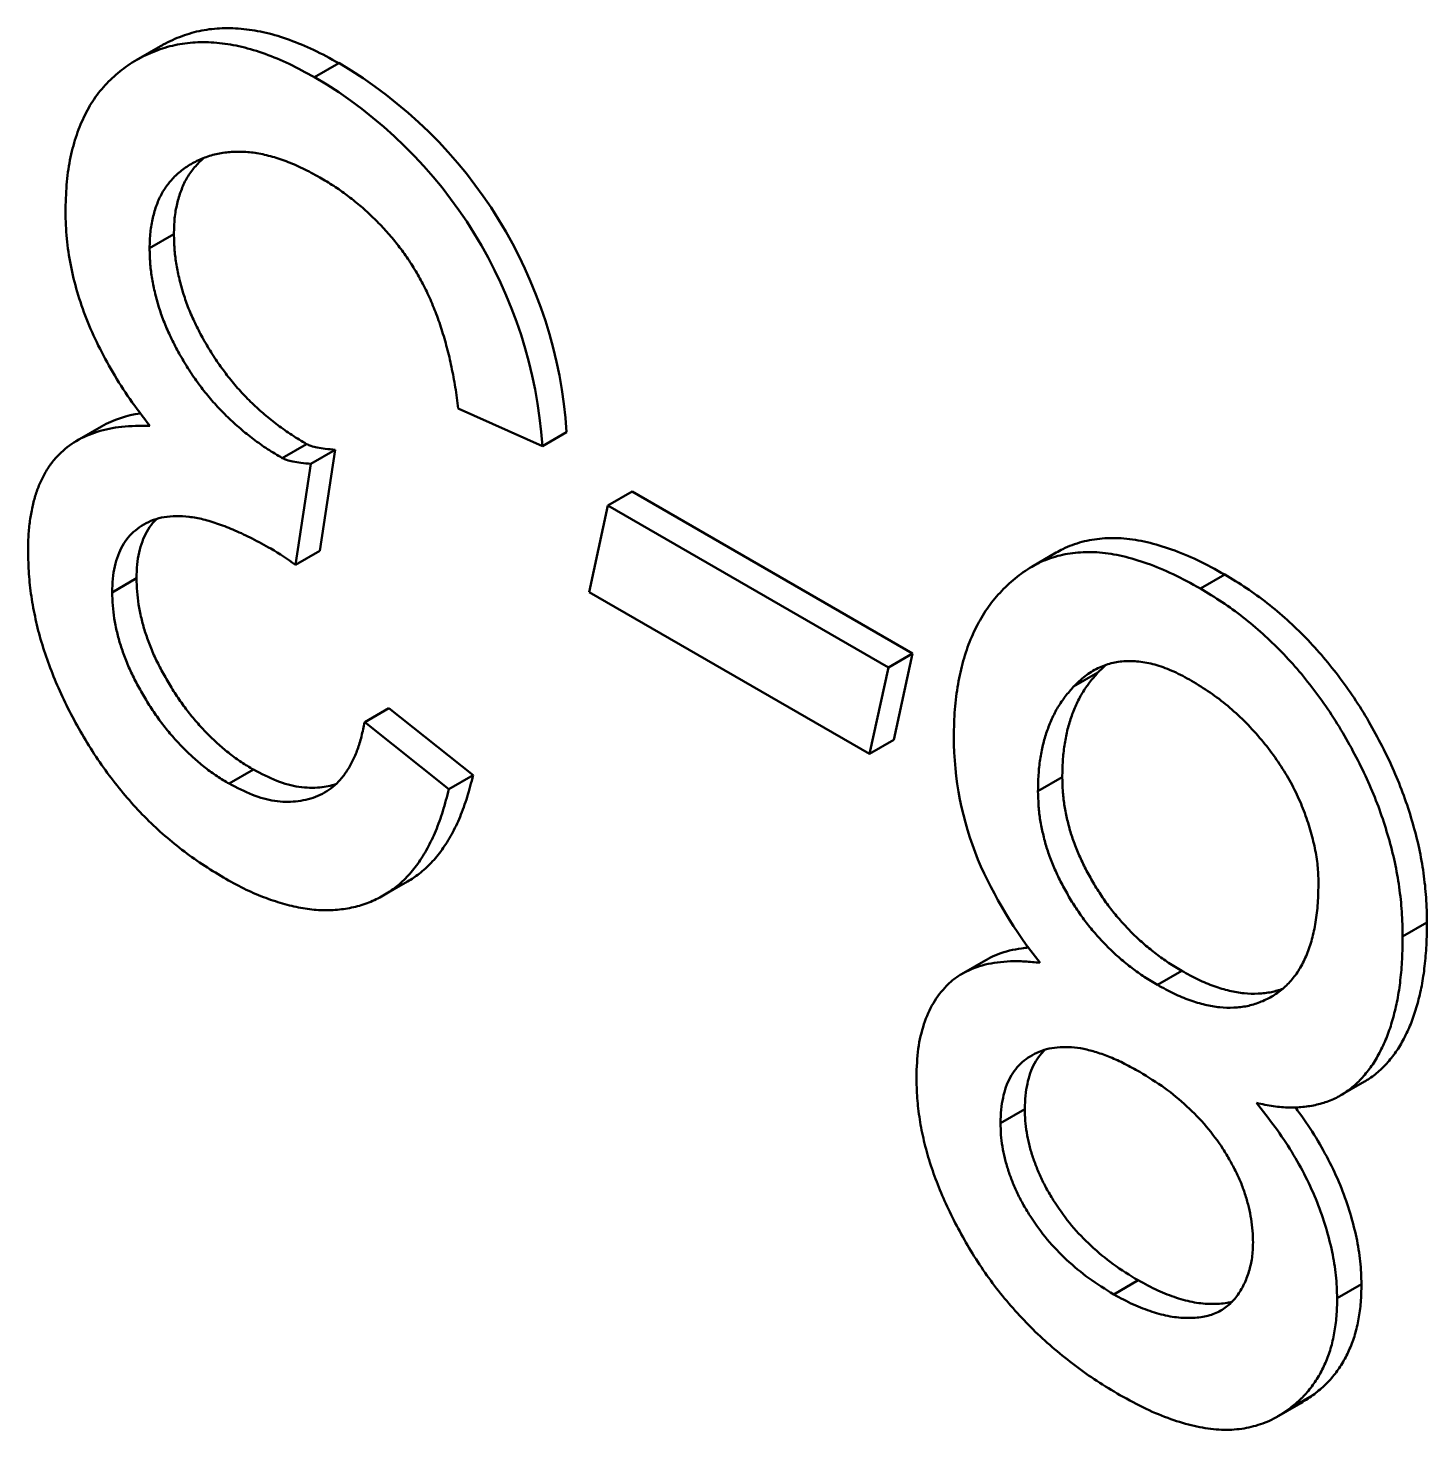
# Model space of a CAD drawing. Header units: millimetres. Extents: x 0 to 420, y 0 to 297.
# Drawn here: x 299.9397 to 300.2349, y 88.2802 to 88.5761 of the extents above; entities that cross this region are included whole.
import ezdxf

# ---------------------------------------------------------------- set-up
doc = ezdxf.new("R2010")
doc.units = ezdxf.units.MM
doc.header["$LTSCALE"] = 0.75
doc.layers.add('Visible', color=7, linetype='Continuous', lineweight=50)

msp = doc.modelspace()

# ---------------------------------------------------------------- linework, layer by layer
at = {"layer": 'Visible', "extrusion": (0, 0.8164965809277177, 0.5773502691896378)}
for p, q in [((299.962508, 88.569346), (299.967639, 88.572309)), ((300.000099, 88.565758), (300.00523, 88.568721)), ((299.965313, 88.52965), (299.970444, 88.532612)), ((300.048207, 88.487844), (300.030444, 88.495821)), ((299.950057, 88.48908), (299.955188, 88.492043)), ((300.048207, 88.487844), (300.053339, 88.490807)), ((299.993314, 88.485351), (299.998446, 88.488314)), ((299.999359, 88.484141), (300.00449, 88.487103)), ((300.00449, 88.487103), (300.001252, 88.465756)), ((299.999359, 88.484141), (299.99612, 88.462793)), ((300.062023, 88.47531), (300.067155, 88.478272)), ((300.067155, 88.478272), (300.126365, 88.444087)), ((300.058076, 88.457077), (300.062023, 88.47531)), ((300.062023, 88.47531), (300.121233, 88.441124)), ((299.99612, 88.462793), (300.001252, 88.465756)), ((300.15153, 88.462421), (300.156661, 88.465383)), ((299.957418, 88.457006), (299.962549, 88.459969)), ((300.187105, 88.45779), (300.192237, 88.460752)), ((300.117286, 88.422892), (300.058076, 88.457077)), ((300.121233, 88.441124), (300.126365, 88.444087)), ((300.126365, 88.444087), (300.122418, 88.425855)), ((300.121233, 88.441124), (300.117286, 88.422892)), ((300.160337, 88.437101), (300.165469, 88.440063)), ((300.010707, 88.429623), (300.015839, 88.432585)), ((300.015839, 88.432585), (300.033602, 88.418413)), ((300.010707, 88.429623), (300.02847, 88.41545)), ((300.117286, 88.422892), (300.122418, 88.425855)), ((299.982089, 88.416625), (299.98722, 88.419588)), ((300.02847, 88.41545), (300.033602, 88.418413)), ((300.152812, 88.415023), (300.157944, 88.417985)), ((300.014643, 88.393005), (300.019775, 88.395967)), ((300.229786, 88.384363), (300.234918, 88.387325)), ((300.13668, 88.376413), (300.141811, 88.379375)), ((300.178039, 88.374143), (300.18317, 88.377106)), ((300.216599, 88.350765), (300.221731, 88.353728)), ((300.144918, 88.344979), (300.150049, 88.347941)), ((300.168818, 88.308817), (300.173949, 88.31178)), ((300.21597, 88.30798), (300.221102, 88.310943)), ((300.203158, 88.282908), (300.20829, 88.28587)), ((300.20604, 88.284798), (300.211172, 88.287761))]:
    msp.add_line(p, q, dxfattribs=at)
at = {"layer": 'Visible'}
for centre, radius, start, end in [((299.95555, 88.484274), 0.0980076638068547, 3.821787, 59.531646), ((299.950419, 88.481312), 0.0980076638068386, 3.821787, 59.531646), ((299.966681, 88.471196), 0.0238050733144219, 97.992546, 118.867163), ((299.962406, 88.41733), 0.0565998000383078, 53.440193, 59.762816), ((300.204506, 88.42669), 0.0694585407541574, 180.165681, 202.076853)]:
    msp.add_arc(centre, radius, start, end, dxfattribs=at)
at = {"layer": 'Visible', "extrusion": (2e-16, -1e-16, -1)}
msp.add_arc((-300.228829, 88.439183), 0.0967320500481298, 321.383032, 336.480578, dxfattribs=at)
at = {"layer": 'Visible'}
for points, knots in [([(299.9676393247405, 88.57230875847374), (299.9678226251858, 88.5724145870351), (299.9692721577639, 88.57322919068213), (299.9720820503694, 88.57448885042388), (299.9762236237434, 88.5757105473152), (299.9805989119127, 88.57617701136513), (299.9851521555063, 88.57601866233904), (299.9898986954131, 88.57522870146131), (299.9948455031579, 88.57369893065564), (299.9999756792322, 88.57159217445644), (300.0034595695506, 88.56968826606806), (300.005230260595, 88.56872060255859)], [0.4843851452218128, 0.4843851452218128, 0.4843851452218128, 0.4843851452218128, 0.493961978953139, 0.5596162678411581, 0.623136501548348, 0.685488328702674, 0.747180440409422, 0.808819891319796, 0.871295433685571, 0.9345857641603089, 1, 1, 1, 1]), ([(299.9475493847406, 88.53730584052931), (299.9475990891308, 88.53922643784892), (299.9476974262693, 88.5430262238017), (299.9484130558667, 88.54831239741155), (299.9496498056224, 88.55308542537446), (299.9513784874452, 88.55737191377128), (299.9535129519366, 88.56125829517528), (299.9562470745293, 88.56453217072026), (299.9594047652754, 88.56740097079384), (299.9630064124924, 88.56975803205162), (299.9669504754429, 88.5715261342588), (299.9710920488169, 88.57274783114978), (299.9754673369864, 88.57321429520017), (299.98002058058, 88.57305594617387), (299.9847671204871, 88.57226598529626), (299.9897139282316, 88.57073621449044), (299.9948441043057, 88.56862945829138), (299.9983279946243, 88.566725549903), (300.000098685669, 88.56575788639353)], [0, 0, 0, 0, 0.0623784408461342, 0.123411982745794, 0.183858615761857, 0.243485489533467, 0.303971506521438, 0.365305809760981, 0.4283802739340511, 0.493961978953139, 0.5596162678411581, 0.623136501548348, 0.685488328702674, 0.747180440409422, 0.808819891319796, 0.871295433685571, 0.9345857641603089, 1, 1, 1, 1]), ([(300.0012088821675, 88.54460580223407), (300.0000153715264, 88.5452574902363), (299.9976514145624, 88.54654827252058), (299.9941689872926, 88.54806632987437), (299.9908110953779, 88.5491275536315), (299.9875679324787, 88.54984867368726), (299.9844702282901, 88.55007963190464), (299.9814835584721, 88.54994193165669), (299.9786239422083, 88.5493876668861), (299.9759224702018, 88.54842883268972), (299.9734662431052, 88.54710827703433), (299.9712775432936, 88.54551879477565), (299.9694535570954, 88.54358984026649), (299.9679138125978, 88.54142270629426), (299.9667820744516, 88.53887726230587), (299.9659429596515, 88.53609524835836), (299.965382835323, 88.5330531534762), (299.9653360939651, 88.53079051900961), (299.9653125287164, 88.52964978313153)], [0, 0, 0, 0, 0.0684166388548384, 0.135511141934043, 0.200702704257771, 0.265557853767524, 0.329699710869047, 0.394033452101779, 0.459895321009848, 0.526522441829868, 0.592783763928342, 0.6554220551938251, 0.715427416955493, 0.773751407946215, 0.830546203060479, 0.886478554226998, 0.9427667225836639, 1, 1, 1, 1]), ([(299.9768166722947, 88.54872007474609), (299.9766850803521, 88.5486117068993), (299.9758972996735, 88.54794023782487), (299.974585132022, 88.54655255643166), (299.973045387524, 88.54438542245921), (299.9719136493777, 88.54183997847092), (299.9710745345778, 88.53905796452345), (299.9705144102495, 88.53601586964126), (299.9704676688916, 88.53375323517457), (299.9704441036424, 88.53261249929648)], [0.6435640804596083, 0.6435640804596083, 0.6435640804596083, 0.6435640804596083, 0.6554220551938251, 0.715427416955493, 0.773751407946215, 0.830546203060479, 0.886478554226998, 0.9427667225836639, 1, 1, 1, 1]), ([(299.9653433675078, 88.4921707114518), (299.963920773833, 88.49403258776972), (299.9611601272754, 88.49764569426551), (299.957525630975, 88.50335473250064), (299.9544335310247, 88.50903867954867), (299.9519078826888, 88.51473768427604), (299.9499428397799, 88.52043986194028), (299.9485600122534, 88.526119810054), (299.9476959578096, 88.5318155583881), (299.9475990749204, 88.5354445633584), (299.9475493847406, 88.53730584052931)], [0, 0, 0, 0, 0.137082063681468, 0.26601772095628, 0.389370615406617, 0.5092701945453691, 0.6280318097331551, 0.7480366973934521, 0.8707707630951141, 1, 1, 1, 1]), ([(299.9704441036424, 88.53261249929648), (299.9704705977647, 88.53159921449976), (299.9705225329658, 88.52961291926181), (299.9708481817722, 88.52655163782315), (299.9714877159154, 88.52345927164197), (299.9723161514369, 88.52037902453998), (299.9733605607153, 88.51728247418308), (299.9747070382086, 88.51419911150667), (299.9762620755637, 88.51110194963935), (299.9780468212032, 88.5080320308499), (299.9799992800399, 88.50499390926822), (299.9821850560315, 88.5021617382422), (299.9844699362853, 88.49940548809042), (299.986970520079, 88.49688657788587), (299.9896029597803, 88.49445788030712), (299.9924179127352, 88.49225499239591), (299.9953726900987, 88.49012546560662), (299.9974062365345, 88.48892687818957), (299.9984457264377, 88.48831419509743)], [0, 0, 0, 0, 0.0622187271561967, 0.121964488034379, 0.180108318579244, 0.237694015973827, 0.294605614067534, 0.352267307136747, 0.4106225790335071, 0.471309204334336, 0.53278891821962, 0.5943576042410151, 0.656245530872508, 0.7197228249253002, 0.785984781331327, 0.8537497268420439, 0.9252411060701549, 1, 1, 1, 1]), ([(299.9653125287164, 88.52964978313153), (299.9653390228386, 88.5286364983347), (299.9653909580393, 88.52665020309664), (299.9657166068459, 88.52358892165796), (299.9663561409889, 88.52049655547702), (299.9671845765103, 88.51741630837503), (299.9682289857892, 88.514319758018), (299.9695754632826, 88.51123639534148), (299.9711305006376, 88.5081392334743), (299.9729152462769, 88.5050693146847), (299.9748677051139, 88.50203119310316), (299.977053481105, 88.4991990220769), (299.9793383613587, 88.49644277192547), (299.9818389451527, 88.4939238617206), (299.9844713848538, 88.49149516414207), (299.9872863378087, 88.48929227623098), (299.9902411151727, 88.48716274944157), (299.992274661608, 88.48596416202449), (299.9933141515112, 88.48535147893249)], [0, 0, 0, 0, 0.0622187271561967, 0.121964488034379, 0.180108318579244, 0.237694015973827, 0.294605614067534, 0.352267307136747, 0.4106225790335071, 0.471309204334336, 0.53278891821962, 0.5943576042410151, 0.656245530872508, 0.7197228249253002, 0.785984781331327, 0.8537497268420439, 0.9252411060701549, 1, 1, 1, 1]), ([(299.9396546540847, 88.46565938711412), (299.9396693303365, 88.46679139009542), (299.9396981472683, 88.46901408654597), (299.94001868643, 88.47213925988468), (299.9405413556442, 88.47502553050768), (299.9412524944457, 88.47771396354506), (299.942175173723, 88.4801568773843), (299.9432991286854, 88.48238904095896), (299.9446130965803, 88.48440622878412), (299.9467075387945, 88.4867351170769), (299.9497862753865, 88.48916479399692), (299.9542697423312, 88.49107235643586), (299.9594796177362, 88.49215324546522), (299.9633447040624, 88.49216475815734), (299.9653433675078, 88.4921707114518)], [0, 0, 0, 0, 0.0632776374286143, 0.124246121614011, 0.184588464106636, 0.243238286830379, 0.302002707029032, 0.359798948625516, 0.418478366316566, 0.477316601919516, 0.597440726840546, 0.723006096573291, 0.856764495608759, 1, 1, 1, 1]), ([(299.9909087257645, 88.46622914022277), (299.9896024573809, 88.4669550645469), (299.9870675963689, 88.46836374693561), (299.9833790745192, 88.47009609926637), (299.9799171147292, 88.47145655335073), (299.9766779047518, 88.4724653771382), (299.9736910077513, 88.472993874776), (299.9709319190629, 88.47316398346312), (299.9683920425889, 88.47296220682212), (299.966101500617, 88.47235331487524), (299.9640788321001, 88.47139214824631), (299.9623095529155, 88.47015348248357), (299.9607753077678, 88.46868436988429), (299.9595425680645, 88.4669081537213), (299.9585966188629, 88.46483121842903), (299.957940050655, 88.46248171358236), (299.9574667886818, 88.4599075538685), (299.9574343181553, 88.45798460454671), (299.9574177980603, 88.45700626177617)], [0, 0, 0, 0, 0.084061852769553, 0.163125063616363, 0.238172430523895, 0.309579777171155, 0.376738732386449, 0.441292443706622, 0.503821028609105, 0.5644266168374421, 0.623436848611033, 0.67964358539835, 0.734025800414077, 0.7873637862250371, 0.8389667369510009, 0.8919465660645609, 0.945025438409829, 1, 1, 1, 1]), ([(299.9668499251748, 88.47252742045386), (299.9665326512868, 88.47223130263453), (299.9657461227334, 88.47141545203976), (299.9646741429906, 88.46987086988649), (299.9637281937891, 88.46779393459408), (299.9630716255815, 88.46544442974742), (299.9625983636079, 88.46287027003356), (299.9625658930813, 88.4609473207119), (299.9625493729866, 88.45996897794123)], [0.7004207076704433, 0.7004207076704433, 0.7004207076704433, 0.7004207076704433, 0.734025800414077, 0.7873637862250371, 0.8389667369510009, 0.8919465660645609, 0.945025438409829, 1, 1, 1, 1]), ([(300.1566610777607, 88.46538323327155), (300.1571307376689, 88.46565439154617), (300.1588584315382, 88.46657431337209), (300.1620248651138, 88.46776483359251), (300.1663473265485, 88.46849012325387), (300.1709397432589, 88.46850709665912), (300.1758535899189, 88.46769691564403), (300.1810535525183, 88.46614068283414), (300.1865478363534, 88.46389376274172), (300.1903115594928, 88.46181544300646), (300.1922366930062, 88.46075238846575)], [0.5277345059545168, 0.5277345059545168, 0.5277345059545168, 0.5277345059545168, 0.5517345484795781, 0.614304163063129, 0.6758411534517181, 0.737332121441085, 0.799751471502869, 0.8640152876124849, 0.930444212435764, 1, 1, 1, 1]), ([(299.9808861184865, 88.39680828488834), (299.9793835623225, 88.39771660394054), (299.9764512530164, 88.39948923146272), (299.9721606163005, 88.40259549913807), (299.9680845063399, 88.40591702416583), (299.9642221826402, 88.40959185815937), (299.9605822531965, 88.41353808371724), (299.9571665133799, 88.41777579040931), (299.9539616811353, 88.42227138806452), (299.9510300160682, 88.42702512068576), (299.9483610020668, 88.43188499348192), (299.9460148456462, 88.43678069449405), (299.9440955027126, 88.44165744701561), (299.942410311008, 88.44651578502), (299.9411957211487, 88.4513581222869), (299.9402969681673, 88.45617778109344), (299.9397636614224, 88.46098517281467), (299.9396914563449, 88.46408131306295), (299.9396546540847, 88.46565938711412)], [0, 0, 0, 0, 0.0708912402576863, 0.138347602894223, 0.203811886022286, 0.267022640984167, 0.329582145738945, 0.391081098366207, 0.45261066081438, 0.515140059934713, 0.577278652381987, 0.637534605109234, 0.6969408426362041, 0.755741772234797, 0.814812271987388, 0.875177497257526, 0.9363791247185012, 1, 1, 1, 1]), ([(300.1350492378179, 88.42648886089302), (300.1350869402245, 88.4284402426722), (300.1351615164635, 88.43230012133733), (300.1358703674864, 88.43764707277683), (300.1369813995243, 88.4425941498128), (300.138524616576, 88.44714699003445), (300.1405432940696, 88.45125437882471), (300.1429832813512, 88.454971095054), (300.1459171100669, 88.45819470617879), (300.1491998020283, 88.46104123414491), (300.1528747052503, 88.46329120412031), (300.1568932901878, 88.46480211742742), (300.161215751622, 88.46552740708881), (300.1658081683329, 88.46554438049407), (300.1707220149926, 88.46473419947895), (300.1759219775922, 88.46317796666916), (300.1814162614274, 88.46093104657665), (300.1851799845667, 88.45885272684141), (300.1871051180801, 88.45778967230058)], [0, 0, 0, 0, 0.0617431075097908, 0.122129306495314, 0.181625044367078, 0.241088277247917, 0.30115805184046, 0.361869262695357, 0.423919149356859, 0.487876009547319, 0.5517345484795781, 0.614304163063129, 0.6758411534517181, 0.737332121441085, 0.799751471502869, 0.8640152876124849, 0.930444212435764, 1, 1, 1, 1]), ([(299.9625493729866, 88.45996897794123), (299.9625791067294, 88.45904917974204), (299.9626376273932, 88.45723887277656), (299.9629208510882, 88.45444758149041), (299.9635430247392, 88.45160095779642), (299.9642822519431, 88.44876019723148), (299.9653474188274, 88.44590287560774), (299.9665180208572, 88.44301236260159), (299.9680455634307, 88.44013080522136), (299.9696782541382, 88.4372155871436), (299.9715163865603, 88.43441793096554), (299.9734434408729, 88.43172238476551), (299.9755151998791, 88.4292818338902), (299.9776553699785, 88.42693877033783), (299.9799089371102, 88.42484698359644), (299.982254005391, 88.42286183736694), (299.9847040477489, 88.42109560737318), (299.9863767111574, 88.4200932949639), (299.9872204062863, 88.41958772636421)], [0, 0, 0, 0, 0.0629009917516385, 0.123799006803472, 0.18374737517, 0.242852287599461, 0.301632700018444, 0.361472719283425, 0.423062272424213, 0.486767195048835, 0.551318961900376, 0.613680067799428, 0.6765430381372691, 0.7387286330999911, 0.8019869889612099, 0.865546987194476, 0.9321816024834889, 1, 1, 1, 1]), ([(299.9574177980603, 88.45700626177617), (299.9574475318029, 88.4560864635771), (299.9575060524669, 88.45427615661137), (299.9577892761617, 88.45148486532536), (299.958411449813, 88.44863824163123), (299.9591506770171, 88.4457974810663), (299.9602158439011, 88.44294015944268), (299.9613864459309, 88.44004964643663), (299.9629139885042, 88.43716808905631), (299.9645466792119, 88.43425287097843), (299.9663848116341, 88.43145521480058), (299.9683118659466, 88.42875966860034), (299.9703836249528, 88.42631911772524), (299.972523795052, 88.42397605417275), (299.9747773621841, 88.42188426743137), (299.9771224304648, 88.41989912120177), (299.9795724728224, 88.4181328912079), (299.9812451362311, 88.41713057879895), (299.9820888313598, 88.41662501019925)], [0, 0, 0, 0, 0.0629009917516385, 0.123799006803472, 0.18374737517, 0.242852287599461, 0.301632700018444, 0.361472719283425, 0.423062272424213, 0.486767195048835, 0.551318961900376, 0.613680067799428, 0.6765430381372691, 0.7387286330999911, 0.8019869889612099, 0.865546987194476, 0.9321816024834889, 1, 1, 1, 1]), ([(300.1871051180801, 88.45778967230058), (300.1886384308146, 88.45686460641637), (300.1916435219573, 88.4550515990418), (300.1960547471276, 88.45185479907359), (300.2002481829077, 88.44833634897326), (300.2042259148357, 88.44449999403346), (300.2079803219551, 88.4403686048941), (300.2115161929332, 88.4359133964711), (300.2148677762871, 88.43117284162115), (300.2179267552501, 88.42613051126249), (300.2206884239699, 88.42094465253246), (300.2231450967975, 88.4157221359469), (300.2251998397805, 88.41047262698387), (300.2268468753041, 88.4052343653715), (300.2282103180007, 88.39996938244737), (300.2291070014703, 88.39473966590057), (300.2296876743294, 88.38948356326603), (300.2297527714152, 88.38609348864247), (300.2297860056883, 88.38436274042078)], [0, 0, 0, 0, 0.0683348416149251, 0.133927295230848, 0.197848070478287, 0.259725627650468, 0.320633468907651, 0.381228486018399, 0.4425469485161321, 0.504815245755059, 0.566808081763826, 0.627757281903949, 0.687725256957254, 0.748026724652894, 0.808602678279114, 0.870634457174215, 0.9339544971541229, 1, 1, 1, 1]), ([(300.1852547905826, 88.43834684746722), (300.1839984360568, 88.43902209119778), (300.1815318802357, 88.44034777301748), (300.1779169657566, 88.44172434458014), (300.1745049295264, 88.44242631311423), (300.1712744700057, 88.44256930689136), (300.1682086965161, 88.44215439997228), (300.1653813251764, 88.44104137087359), (300.1626909807096, 88.43941527537078), (300.1611352722662, 88.43788545488962), (300.16033704695, 88.43710051254205)], [0, 0, 0, 0, 0.127447069516848, 0.250212264704783, 0.370602130458051, 0.4900623308255511, 0.6104521965788211, 0.734906900504366, 0.8639822107232319, 1, 1, 1, 1]), ([(300.1654686218765, 88.44006322870699), (300.1648716223663, 88.43938342759981), (300.163693677518, 88.43804210621045), (300.162132761011, 88.43579217598207), (300.1608445510101, 88.4333018323589), (300.1597983597442, 88.43061467644844), (300.1589482785271, 88.42778002488954), (300.1583648035232, 88.4247204942188), (300.158021730233, 88.42145145339533), (300.1579700091061, 88.41914638098129), (300.1579439567197, 88.41798529574615)], [0, 0, 0, 0, 0.131002306436383, 0.258481773230173, 0.3847169591270059, 0.508252803901462, 0.630224922561296, 0.752249054920143, 0.8752056713914002, 1, 1, 1, 1]), ([(300.16033704695, 88.43710051254205), (300.15974004744, 88.43642071143464), (300.158562102592, 88.43507939004537), (300.1570011860847, 88.43282945981689), (300.1557129760836, 88.43033911619393), (300.1546667848179, 88.42765196028338), (300.1538167036008, 88.4248173087246), (300.1532332285969, 88.42175777805375), (300.1528901553068, 88.41848873723018), (300.1528384341798, 88.41618366481612), (300.1528123817934, 88.41502257958096)], [0, 0, 0, 0, 0.131002306436383, 0.258481773230173, 0.3847169591270059, 0.508252803901462, 0.630224922561296, 0.752249054920143, 0.8752056713914002, 1, 1, 1, 1]), ([(300.1579439567197, 88.41798529574615), (300.1579731855254, 88.41703004771041), (300.1580307392626, 88.41514909177582), (300.1583199104439, 88.4122652266457), (300.1589046041154, 88.40935315440738), (300.1596114968536, 88.40647299125986), (300.1606334878165, 88.40358468951237), (300.1618290456904, 88.40071253187295), (300.1632691202699, 88.39783989979055), (300.1648923861671, 88.39499897069472), (300.1666721771812, 88.3922160186248), (300.1686284316024, 88.38957995644112), (300.1707317570929, 88.3871386558385), (300.1729528566523, 88.3847961788606), (300.1753093860568, 88.38262825276774), (300.1778088658466, 88.3806219307811), (300.1804374643918, 88.3787302741589), (300.1822439101115, 88.37765619736209), (300.183170088269, 88.37710551019913)], [0, 0, 0, 0, 0.0638792800871714, 0.125783154187198, 0.185717242210025, 0.244713645666471, 0.302498219683074, 0.360967189758851, 0.4201181499263171, 0.481221452076394, 0.542537843982731, 0.6036838234924021, 0.665445310846769, 0.7273807819922071, 0.792277981453074, 0.858162532696628, 0.927278875513333, 1, 1, 1, 1]), ([(300.1528123817934, 88.41502257958096), (300.1528416105984, 88.41406733154513), (300.1528991643363, 88.41218637561063), (300.1531883355176, 88.40930251048064), (300.1537730291889, 88.4063904382423), (300.1544799219273, 88.40351027509456), (300.15550191289, 88.40062197334728), (300.1566974707639, 88.3977498157079), (300.1581375453438, 88.3948771836254), (300.1597608112406, 88.39203625452967), (300.1615406022549, 88.38925330245972), (300.1634968566762, 88.38661724027605), (300.1656001821666, 88.38417593967331), (300.167821281726, 88.38183346269541), (300.1701778111305, 88.37966553660269), (300.1726772909201, 88.3776592146158), (300.1753058894656, 88.37576755799384), (300.1771123351855, 88.37469348119691), (300.1780385133425, 88.37414279403404)], [0, 0, 0, 0, 0.0638792800871714, 0.125783154187198, 0.185717242210025, 0.244713645666471, 0.302498219683074, 0.360967189758851, 0.4201181499263171, 0.481221452076394, 0.542537843982731, 0.6036838234924021, 0.665445310846769, 0.7273807819922071, 0.792277981453074, 0.858162532696628, 0.927278875513333, 1, 1, 1, 1]), ([(300.1418113207342, 88.37937525829516), (300.1419755645318, 88.37947008449567), (300.1428228307623, 88.37994002846983), (300.1444424532324, 88.38068232969694), (300.1467883017467, 88.3814475071463), (300.1489801837247, 88.38180627957718), (300.1503652682991, 88.38196304741928), (300.1508688580684, 88.38200732976571)], [0.5698073288993234, 0.5698073288993234, 0.5698073288993234, 0.5698073288993234, 0.5850352054742, 0.647588378312485, 0.712468108857503, 0.780173883761135, 0.818296680317473, 0.818296680317473, 0.818296680317473, 0.818296680317473]), ([(300.1271545071618, 88.3546999692008), (300.1272274390926, 88.35673191349179), (300.1273712387381, 88.36073829131605), (300.1286427616421, 88.36595748206236), (300.1306102622689, 88.37049308325054), (300.1329794146213, 88.37349551875216), (300.1352105213416, 88.37553212276006), (300.1371656231675, 88.37673640568471), (300.1393108783059, 88.37771961353201), (300.1416567268206, 88.37848479098125), (300.1442590863262, 88.37891075134566), (300.1470415095723, 88.37918426984197), (300.150058317932, 88.37913688670386), (300.1521701393528, 88.37891863927695), (300.1532441248762, 88.37880764761123)], [0, 0, 0, 0, 0.117660826531619, 0.231991461709483, 0.346320108234495, 0.4634774463651701, 0.5235081648232391, 0.5850352054742, 0.647588378312485, 0.712468108857503, 0.780173883761135, 0.850265519195815, 0.923851201080859, 1, 1, 1, 1]), ([(300.1743070195557, 88.35578606106404), (300.1732373979121, 88.35637097313631), (300.1711553783332, 88.3575095050583), (300.1680988441435, 88.35893220670087), (300.1652166172458, 88.35994238998255), (300.1624637885427, 88.36068751319723), (300.1598791017179, 88.36104696285572), (300.1574613220585, 88.3610216776739), (300.1551556946831, 88.36077945339878), (300.1530769402155, 88.360070842894), (300.1511768550706, 88.35912268434895), (300.14948293621, 88.35793142383253), (300.1481045396008, 88.35638026350419), (300.1469124561668, 88.35465649745485), (300.1460077174338, 88.35262948745199), (300.1454106882129, 88.35031150163786), (300.1449732320907, 88.34780230999382), (300.1449364101272, 88.34593159474099), (300.1449176511376, 88.34497855678406)], [0, 0, 0, 0, 0.0756765443022851, 0.147304467695806, 0.216895728269855, 0.283219410474252, 0.348579501283092, 0.411989329365632, 0.474964093455648, 0.537652760130894, 0.599385329843511, 0.658622305205161, 0.716106304475721, 0.772747153232825, 0.828513150948299, 0.8842506990414559, 0.941031390449287, 1, 1, 1, 1]), ([(300.1542673907691, 88.36045577968359), (300.1539109119922, 88.36009807071736), (300.1531326916492, 88.35919342902521), (300.1520440310928, 88.35761921361983), (300.1511392923603, 88.35559220361705), (300.1505422631394, 88.3532742178029), (300.1501048070168, 88.3507650261589), (300.1500679850537, 88.34889431090616), (300.1500492260641, 88.34794127294911)], [0.6733617099063189, 0.6733617099063189, 0.6733617099063189, 0.6733617099063189, 0.716106304475721, 0.772747153232825, 0.828513150948299, 0.8842506990414559, 0.941031390449287, 1, 1, 1, 1]), ([(300.170112943895, 88.28755812630106), (300.1684871426923, 88.28852248497401), (300.1653189744725, 88.29040171257934), (300.1607114890203, 88.29369584327398), (300.1563715802145, 88.2971593412638), (300.152276587592, 88.30081068899501), (300.1484699732869, 88.30478593847491), (300.1448998111091, 88.30893380759468), (300.1416096675562, 88.31334224629406), (300.1386260053837, 88.31795107266451), (300.1359678168403, 88.32264961866474), (300.1335922166245, 88.32733165084764), (300.131612870789, 88.3319960261307), (300.1299606195293, 88.33662735270553), (300.1286905838886, 88.34123295251227), (300.1277956714146, 88.34579829390574), (300.127266226679, 88.35031992425182), (300.127192047077, 88.35322818951595), (300.1271545071618, 88.3546999692008)], [0, 0, 0, 0, 0.0769705783908333, 0.149991118211668, 0.219414908270932, 0.286164462299115, 0.350632027708975, 0.413566203669817, 0.475417421352598, 0.536949667629692, 0.59755014153168, 0.656030257132171, 0.7130218237270352, 0.769423784905394, 0.825672110724367, 0.8824761702858928, 0.9405249626976329, 1, 1, 1, 1]), ([(300.198207083065, 88.31973137215621), (300.1981933139977, 88.32055992566552), (300.1981664338532, 88.32217743816184), (300.1978405324198, 88.32469030599133), (300.1973529195907, 88.32718699802459), (300.1966315347329, 88.3296787508236), (300.1957845493503, 88.33217379294882), (300.1946429056439, 88.3346427727577), (300.1933437088815, 88.33711061463882), (300.1913567403828, 88.34042221198123), (300.1883607419757, 88.34440962040188), (300.184191333721, 88.34873873994079), (300.1794301505554, 88.35262314689408), (300.1760696656475, 88.35469784014985), (300.1743070195557, 88.35578606106404)], [0, 0, 0, 0, 0.061621811447705, 0.120298868970488, 0.176565779102391, 0.233065650275038, 0.288131298696308, 0.34382941069913, 0.400736417530297, 0.4594406026816761, 0.580448401867492, 0.7085225809004752, 0.847113869681552, 1, 1, 1, 1]), ([(300.1500492260641, 88.34794127294911), (300.1500634492556, 88.34712437021176), (300.1500914147328, 88.34551818536794), (300.1504160655191, 88.34301774405702), (300.1509000240862, 88.34053407808426), (300.1516225117646, 88.33804548946635), (300.1525202706521, 88.33555715746948), (300.1536076287875, 88.33305922045842), (300.1549053299543, 88.3305565664058), (300.1569498979529, 88.327241587986), (300.1598923438569, 88.3231800873313), (300.164081272932, 88.31886326085709), (300.1688207793506, 88.31493234629329), (300.172185533193, 88.31286396930162), (300.1739492895729, 88.3117797553332)], [0, 0, 0, 0, 0.0606939219399988, 0.119335696979954, 0.175568773849348, 0.231204819338453, 0.286647596539638, 0.34254029352395, 0.400087143305439, 0.459409685850426, 0.5813399822154, 0.708511403771308, 0.847205800028693, 1, 1, 1, 1]), ([(300.1449176511376, 88.34497855678406), (300.1449318743291, 88.34416165404659), (300.1449598398062, 88.34255546920298), (300.1452844905925, 88.34005502789194), (300.14576844916, 88.3375713619192), (300.146490936838, 88.33508277330142), (300.147388695726, 88.3325944413044), (300.1484760538615, 88.33009650429327), (300.1497737550283, 88.32759385024063), (300.1518183230266, 88.32427887182104), (300.1547607689304, 88.32021737116624), (300.1589496980059, 88.31590054469191), (300.1636892044244, 88.3119696301282), (300.1670539582665, 88.30990125313666), (300.1688177146466, 88.30881703916813)], [0, 0, 0, 0, 0.0606939219399988, 0.119335696979954, 0.175568773849348, 0.231204819338453, 0.286647596539638, 0.34254029352395, 0.400087143305439, 0.459409685850426, 0.5813399822154, 0.708511403771308, 0.847205800028693, 1, 1, 1, 1])]:
    msp.add_open_spline(points, degree=3, knots=knots, dxfattribs=at)
at = {"layer": 'Visible', "extrusion": (6.0981e-12, 3.363e-12, -1)}
msp.add_open_spline([(300.0304440566274, 88.49582069230425), (300.0302564029246, 88.49731000301593), (300.0298932080172, 88.50019249378609), (300.0290712503199, 88.50449041885312), (300.0281325650722, 88.50857776301106), (300.0269911114813, 88.5124741437155), (300.0257021405096, 88.51615829286611), (300.0242382946822, 88.51962172834314), (300.0226434689214, 88.5228894159445), (300.0208244165303, 88.52594026904117), (300.0188777091592, 88.52880992201304), (300.0167903702245, 88.53154244485621), (300.0145310619528, 88.53407151560845), (300.012149020085, 88.53648187229118), (300.009626603291, 88.53877884641955), (300.006948080839, 88.54086412698393), (300.0041262464483, 88.54287546144405), (300.002196761799, 88.54401987320443), (300.0012088821675, 88.54460580223407)], degree=3, knots=[0, 0, 0, 0, 0.0809016290736076, 0.156581294455228, 0.227880521777407, 0.295395788266005, 0.358715804126076, 0.4183872273155301, 0.475597446308623, 0.531008321261783, 0.585862288864986, 0.640210160862682, 0.695850727999357, 0.7524007351094911, 0.810271796427139, 0.8710685658485972, 0.9339882088541219, 1, 1, 1, 1], dxfattribs=at)
at = {"layer": 'Visible', "extrusion": (-1.47297e-11, -3.1113e-12, -1)}
msp.add_open_spline([(299.9984457264377, 88.48831419509743), (299.9987558944695, 88.48817228920818), (299.9995137123908, 88.4878255776995), (300.0008234197344, 88.48756636458506), (300.0025354990532, 88.48727056105454), (300.0037941866726, 88.48716296232315), (300.004490129596, 88.48710346974163)], degree=3, knots=[0, 0, 0, 0, 0.146245761882019, 0.357314900456931, 0.644651984851941, 1, 1, 1, 1], dxfattribs=at)
at = {"layer": 'Visible', "extrusion": (-3.0717e-11, -2.707258e-10, -1)}
msp.add_open_spline([(299.9933141515112, 88.48535147893249), (299.9936243195429, 88.48520957304324), (299.9943821374643, 88.48486286153454), (299.9956918448079, 88.4846036484201), (299.997403924127, 88.48430784488947), (299.9986626117461, 88.4842002461581), (299.9993585546697, 88.48414075357643)], degree=3, knots=[0, 0, 0, 0, 0.146245761882019, 0.357314900456931, 0.644651984851941, 1, 1, 1, 1], dxfattribs=at)
at = {"layer": 'Visible', "extrusion": (4.1045e-12, 3.547e-12, -1)}
msp.add_open_spline([(300.1922366930062, 88.46075238846575), (300.1937700057408, 88.45982732258145), (300.1967750968838, 88.45801431520685), (300.2011863220537, 88.45481751523866), (300.2053797578342, 88.45129906513822), (300.2093574897622, 88.44746271019864), (300.2131118968814, 88.44333132105908), (300.2166477678597, 88.43887611263628), (300.2199993512133, 88.43413555778633), (300.2230583301762, 88.42909322742754), (300.2258199988964, 88.4239073686974), (300.228276671724, 88.41868485211195), (300.230331414707, 88.41343534314882), (300.2319784502301, 88.40819708153667), (300.233341892927, 88.40293209861233), (300.2342385763963, 88.39770238206552), (300.2348192492557, 88.39244627943097), (300.2348843463415, 88.38905620480753), (300.2349175806148, 88.38732545658597)], degree=3, knots=[0, 0, 0, 0, 0.0683348416149251, 0.133927295230848, 0.197848070478287, 0.259725627650468, 0.320633468907651, 0.381228486018399, 0.4425469485161321, 0.504815245755059, 0.566808081763826, 0.627757281903949, 0.687725256957254, 0.748026724652894, 0.808602678279114, 0.870634457174215, 0.9339544971541229, 1, 1, 1, 1], dxfattribs=at)
at = {"layer": 'Visible'}
msp.add_open_spline([(300.1672364917758, 88.44173160256673), (300.1666286758939, 88.4412039786999), (300.1660486488849, 88.44063360370356), (300.1654686218765, 88.44006322870699)], degree=3, dxfattribs=at)
at = {"layer": 'Visible', "extrusion": (-8.2889e-12, -1.8746e-12, -1)}
msp.add_open_spline([(300.2120228617125, 88.39579341216348), (300.211990720848, 88.39695520523084), (300.2119265347944, 88.39927533298533), (300.2112958579644, 88.4030202618904), (300.2103551246487, 88.40688852923259), (300.2089902992325, 88.41087095036778), (300.207266607116, 88.41489720609658), (300.2050921932942, 88.41885825265226), (300.2025210886168, 88.42271877736928), (300.1995860325266, 88.42643899157903), (300.1963381317669, 88.4299279529773), (300.1928431961646, 88.43314605031802), (300.1891183563987, 88.43596056562318), (300.1865621682484, 88.43753936242979), (300.1852547905826, 88.43834684746722)], degree=3, knots=[0, 0, 0, 0, 0.0744698585044997, 0.148718038048981, 0.224615003217196, 0.302175939479093, 0.380337356468878, 0.460333122068929, 0.5418284284491851, 0.62760245068336, 0.717063889451268, 0.807461808666676, 0.9015251943950259, 1, 1, 1, 1], dxfattribs=at)
at = {"layer": 'Visible', "extrusion": (1.6723e-12, 9.4381e-12, -1)}
msp.add_open_spline([(299.9820888313598, 88.41662501019925), (299.9837409090164, 88.41577091495581), (299.9870097182202, 88.41408099778926), (299.9917780920569, 88.41279285555748), (299.9962560042359, 88.41270055877226), (299.9997166670137, 88.41350155263191), (300.0022807920911, 88.41467331418414), (300.0040221053541, 88.41591338570669), (300.0056037919578, 88.41742124226496), (300.0069875133036, 88.41926505422316), (300.0081911955488, 88.42141135139597), (300.0092544650424, 88.42382115419018), (300.0100709230523, 88.42660360572869), (300.0104925353767, 88.42860390498939), (300.0107072299877, 88.42962250299065)], degree=3, knots=[0, 0, 0, 0, 0.118514974907302, 0.234494328554387, 0.351336654861689, 0.47375010825105, 0.536441149563615, 0.5980899678257982, 0.6608114005864771, 0.724719606745788, 0.789730160295279, 0.8572832107664488, 0.9273253561900169, 1, 1, 1, 1], dxfattribs=at)
at = {"layer": 'Visible', "extrusion": (-2.9536e-12, -7.4678e-12, -1)}
msp.add_open_spline([(299.9872204062863, 88.41958772636421), (299.9888724839427, 88.41873363112089), (299.9921412931467, 88.41704371395431), (299.9969096669834, 88.41575557172253), (300.0010711937075, 88.41566979613705), (300.0035513882744, 88.41617246944371), (300.0046256139167, 88.41650976986853)], degree=3, knots=[0, 0, 0, 0, 0.118514974907302, 0.234494328554387, 0.351336654861689, 0.4486510833662498, 0.4486510833662498, 0.4486510833662498, 0.4486510833662498], dxfattribs=at)
at = {"layer": 'Visible', "extrusion": (1.61553e-11, -2.3546e-12, -1)}
msp.add_open_spline([(300.0336019488896, 88.41841261057766), (300.0332012438548, 88.4168565131894), (300.0324134547136, 88.41379721390754), (300.0309012536243, 88.40962220676369), (300.0291387810946, 88.40589596262792), (300.0271026772398, 88.4026550224464), (300.0248090111873, 88.39985293032075), (300.0223715430347, 88.3976144185307), (300.0206129911839, 88.39645114872538), (300.0197749568849, 88.3959673093973)], degree=3, knots=[0, 0, 0, 0, 0.0710277115804075, 0.139641020333965, 0.205314865736875, 0.269476622625798, 0.331939661488529, 0.393793503136385, 0.4464294379881715, 0.4464294379881715, 0.4464294379881715, 0.4464294379881715], dxfattribs=at)
at = {"layer": 'Visible', "extrusion": (-3.9548e-12, 3.9963e-12, -1)}
msp.add_open_spline([(300.0284703739635, 88.4154498944126), (300.0280696689285, 88.41389379702423), (300.0272818797873, 88.41083449774248), (300.0257696786982, 88.4066594905985), (300.0240072061683, 88.40293324646277), (300.0219711023135, 88.39969230628145), (300.0196774362607, 88.3968902141558), (300.0171281834223, 88.39454904201371), (300.0142903981309, 88.3927178687459), (300.0112502924549, 88.3912967870601), (300.0079752402053, 88.39038394435632), (300.0045411139145, 88.38990068142829), (300.0009716481504, 88.38984550785466), (299.9972250613946, 88.39032934463302), (299.993343355829, 88.39126121898543), (299.9893238498667, 88.3926147467992), (299.9851550914996, 88.39443288083112), (299.9823267196071, 88.39600668465889), (299.9808861184865, 88.39680828488834)], degree=3, knots=[0, 0, 0, 0, 0.0710277115804075, 0.139641020333965, 0.205314865736875, 0.269476622625798, 0.331939661488529, 0.393793503136385, 0.4545446681074681, 0.5153507556030231, 0.575735069639023, 0.635433106902037, 0.69487723176357, 0.7537429485351321, 0.813725135104095, 0.874371466235255, 0.9360124434042941, 1, 1, 1, 1], dxfattribs=at)
at = {"layer": 'Visible', "extrusion": (-6.819e-13, -8.987e-13, -1)}
msp.add_open_spline([(300.1780385133425, 88.37414279403404), (300.1792016257298, 88.37350469093631), (300.1814961450682, 88.37224587887845), (300.1848643408548, 88.37084662235932), (300.1880964406782, 88.36987534055204), (300.1912057787329, 88.36932236808379), (300.194157965271, 88.36927396667595), (300.1970028370597, 88.36959722056226), (300.1996724919582, 88.37041995566483), (300.2021965307688, 88.37162427777962), (300.2045144645629, 88.37322202901011), (300.2065090373189, 88.3752866066231), (300.2082356955079, 88.37770110117167), (300.2096101456327, 88.38054689746664), (300.2107066930616, 88.38376236618006), (300.2114643426371, 88.38739511305072), (300.2119395380121, 88.39141092830079), (300.2119947026599, 88.39431236184241), (300.2120228617125, 88.39579341216348)], degree=3, knots=[0, 0, 0, 0, 0.0632036545343749, 0.124684432196274, 0.184452746909328, 0.243654176239676, 0.303137099055799, 0.362551744246083, 0.4235711833514, 0.4856659376137771, 0.548174151961269, 0.610208537008111, 0.671546950786053, 0.7338425132507042, 0.796749063407876, 0.8619634650491979, 0.9295386051508678, 1, 1, 1, 1], dxfattribs=at)
at = {"layer": 'Visible', "extrusion": (6.0359e-12, -9.1366e-12, -1)}
msp.add_open_spline([(300.2349175806148, 88.38732545658597), (300.2348950263904, 88.3857231189272), (300.2348506656126, 88.38257156099804), (300.2344669996319, 88.37811938415288), (300.2338707263416, 88.37395867850158), (300.2329521945553, 88.37018133542207), (300.2318679843661, 88.36664634236027), (300.2304457804539, 88.36351542228768), (300.2288741747634, 88.36059195188486), (300.226969743806, 88.35810681866226), (300.2248834751636, 88.35590566467987), (300.2230738931198, 88.35453959177033), (300.2219874401162, 88.35387616640008), (300.2217310139053, 88.3537281186583)], degree=3, knots=[0, 0, 0, 0, 0.0703357638602632, 0.138339901759476, 0.204291204426403, 0.2686137271552, 0.331401487131844, 0.393319206400848, 0.454819018783299, 0.5158148778437, 0.5762097344431821, 0.6363185102852301, 0.6545464775824225, 0.6545464775824225, 0.6545464775824225, 0.6545464775824225], dxfattribs=at)
at = {"layer": 'Visible', "extrusion": (-3.4134e-12, 3.4295e-12, -1)}
msp.add_open_spline([(300.2297860056883, 88.38436274042078), (300.2297634514639, 88.38276040276202), (300.2297190906861, 88.37960884483287), (300.2293354247058, 88.37515666798792), (300.2287391514151, 88.37099596233651), (300.2278206196292, 88.36721861925699), (300.2267364094398, 88.36368362619523), (300.2253142055279, 88.36055270612236), (300.2237425998369, 88.35762923571988), (300.2218381688797, 88.35514410249718), (300.2197519002375, 88.3529429485148), (300.2174122961344, 88.35117675626338), (300.2148641119911, 88.34979473123472), (300.2120808991331, 88.34888475573825), (300.2090962582363, 88.3483518267602), (300.2059210300902, 88.34817856784932), (300.2025092194194, 88.34846599371814), (300.2001261159439, 88.34897533974129), (300.1989163752721, 88.34923390031452)], degree=3, knots=[0, 0, 0, 0, 0.0703357638602632, 0.138339901759476, 0.204291204426403, 0.2686137271552, 0.331401487131844, 0.393319206400848, 0.454819018783299, 0.5158148778437, 0.5762097344431821, 0.6363185102852301, 0.6951806165061781, 0.754440902787509, 0.8138003167459579, 0.8744071942649849, 0.936245015489901, 1, 1, 1, 1], dxfattribs=at)
at = {"layer": 'Visible', "extrusion": (-1.269e-13, 1.43935e-11, -1)}
msp.add_open_spline([(300.183170088269, 88.37710551019913), (300.184333200656, 88.37646740710137), (300.1866277199947, 88.37520859504339), (300.1899959157813, 88.37380933852427), (300.1932280156043, 88.37283805671711), (300.1963373536591, 88.37228508424884), (300.1992895401973, 88.372236682841), (300.2020433352575, 88.37254958796348), (300.2037270576654, 88.37305160623309), (300.2045124797214, 88.37334449587637)], degree=3, knots=[0, 0, 0, 0, 0.0632036545343749, 0.124684432196274, 0.184452746909328, 0.243654176239676, 0.303137099055799, 0.362551744246083, 0.4178112568346762, 0.4178112568346762, 0.4178112568346762, 0.4178112568346762], dxfattribs=at)
at = {"layer": 'Visible', "extrusion": (-3.39849e-11, -1.95606e-11, -1)}
msp.add_open_spline([(300.1989163752721, 88.34923390031452), (300.2002632034723, 88.34754315856621), (300.2028918083311, 88.34424333756908), (300.2063965635396, 88.33899764465347), (300.2093756520837, 88.33367958398433), (300.2117908030527, 88.32831867480932), (300.213632452731, 88.3230031661405), (300.2149715672615, 88.31781597758103), (300.215809179203, 88.31275598079434), (300.2159161805462, 88.30958292713477), (300.2159702270406, 88.30798021428966)], degree=3, knots=[0, 0, 0, 0, 0.138577778324057, 0.270462276755096, 0.396385335731854, 0.520239565652854, 0.641907641440088, 0.760863598953381, 0.879211944449241, 1, 1, 1, 1], dxfattribs=at)
at = {"layer": 'Visible', "extrusion": (-1.65608e-11, -1.03903e-11, -1)}
msp.add_open_spline([(300.2071241206468, 88.34826620968161), (300.2074276249673, 88.34786448015817), (300.208964797031, 88.3457970059493), (300.2115281384658, 88.34196036081866), (300.21450722701, 88.3366423001495), (300.2169223779792, 88.3312813909743), (300.218764027657, 88.3259658823057), (300.2201031421878, 88.32077869374633), (300.2209407541295, 88.3157186969593), (300.2210477554724, 88.31254564329996), (300.2211018019668, 88.31094293045496)], degree=3, knots=[0.1064732321013837, 0.1064732321013837, 0.1064732321013837, 0.1064732321013837, 0.138577778324057, 0.270462276755096, 0.396385335731854, 0.520239565652854, 0.641907641440088, 0.760863598953381, 0.879211944449241, 1, 1, 1, 1], dxfattribs=at)
at = {"layer": 'Visible', "extrusion": (-6.4027e-12, -6.196e-12, -1)}
msp.add_open_spline([(300.1688177146466, 88.30881703916813), (300.1701981724236, 88.30806465878563), (300.1729130857177, 88.30658497028163), (300.1768893633816, 88.30508157739007), (300.1807135811386, 88.3040513384113), (300.1842876643364, 88.30375127856024), (300.1875870409499, 88.30393493409724), (300.1904594258376, 88.30480189137329), (300.192908375348, 88.30624690885953), (300.1948175246341, 88.30836513885579), (300.1963416874496, 88.31080765250233), (300.1973739209266, 88.31357848160187), (300.1980827606512, 88.31648818296631), (300.1981659543519, 88.31865845060037), (300.198207083065, 88.31973137215621)], degree=3, knots=[0, 0, 0, 0, 0.0978851480936282, 0.192508379627532, 0.28560075688302, 0.378134101796847, 0.467624009561282, 0.5519552469674311, 0.633462661895111, 0.7136038696317791, 0.79093341017337, 0.863853375260231, 0.932692795054322, 1, 1, 1, 1], dxfattribs=at)
at = {"layer": 'Visible', "extrusion": (-2.59661e-11, -8.86704e-11, -1)}
msp.add_open_spline([(300.1739492895729, 88.3117797553332), (300.1753297473501, 88.31102737495058), (300.1780446606438, 88.30954768644682), (300.1820209383081, 88.30804429355513), (300.185845156065, 88.30701405457636), (300.1894192392624, 88.3067139947253), (300.1920464096624, 88.30686023277183), (300.19343382543, 88.30716517780748), (300.1937764037675, 88.30725573541679)], degree=3, knots=[0, 0, 0, 0, 0.0978851480936282, 0.192508379627532, 0.28560075688302, 0.378134101796847, 0.467624009561282, 0.4976888917543347, 0.4976888917543347, 0.4976888917543347, 0.4976888917543347], dxfattribs=at)
at = {"layer": 'Visible', "extrusion": (1.48049e-11, -2.6637e-12, -1)}
msp.add_open_spline([(300.2211018019668, 88.31094293045496), (300.2210733371694, 88.30966352552763), (300.2210169445921, 88.30712885295144), (300.2205275362103, 88.30359809453017), (300.2197716175713, 88.30028198192946), (300.2186425951577, 88.29727449838205), (300.2172509679858, 88.29448608390155), (300.215534786736, 88.29196398580329), (300.2135115871483, 88.28968976650367), (300.2119580552576, 88.28840925270855), (300.2111717110638, 88.28776110084586)], degree=3, knots=[0, 0, 0, 0, 0.122211882782102, 0.242118113764623, 0.363008971346702, 0.4852157216557201, 0.6080368373799842, 0.733904734753758, 0.8653117659369391, 1, 1, 1, 1], dxfattribs=at)
at = {"layer": 'Visible', "extrusion": (-1.86742e-11, 1.16773e-11, -1)}
msp.add_open_spline([(300.2159702270406, 88.30798021428966), (300.2159417622433, 88.30670080936243), (300.2158853696656, 88.30416613678648), (300.2153959612838, 88.3006353783651), (300.214640042645, 88.29731926576441), (300.2135110202312, 88.29431178221698), (300.2121193930595, 88.29152336773649), (300.2104032118098, 88.28900126963823), (300.2083800122218, 88.28672705033858), (300.2068264803315, 88.28544653654323), (300.2060401361375, 88.28479838468078)], degree=3, knots=[0, 0, 0, 0, 0.122211882782102, 0.242118113764623, 0.363008971346702, 0.4852157216557201, 0.6080368373799842, 0.733904734753758, 0.8653117659369391, 1, 1, 1, 1], dxfattribs=at)
at = {"layer": 'Visible', "extrusion": (1.8836e-12, -6.3744e-12, -1)}
msp.add_open_spline([(300.2060401361375, 88.28479838468078), (300.2049162550793, 88.28401462303378), (300.2026893873567, 88.28246167087622), (300.1988954224444, 88.28098929433604), (300.1948296169608, 88.28019921174209), (300.1904465470366, 88.28019052514003), (300.1857666372548, 88.28092917408009), (300.1807991821924, 88.28242799493988), (300.1755542874696, 88.28456634002553), (300.1719558079756, 88.28654487371222), (300.170112943895, 88.28755812630106)], degree=3, knots=[0, 0, 0, 0, 0.123931208126138, 0.245558375775633, 0.365351579174805, 0.4856089116643131, 0.608027873938802, 0.7334785394995111, 0.863508232557004, 1, 1, 1, 1], dxfattribs=at)
at = {"layer": 'Visible', "extrusion": (-5.858461e-10, 9.155952e-10, -1)}
msp.add_open_spline([(300.2111717110638, 88.28776110084586), (300.2102272550597, 88.28710246496269), (300.2092827990557, 88.28644382907967), (300.2082895012334, 88.28587034831448)], degree=3, dxfattribs=at)

doc.saveas('drawing.dxf')
